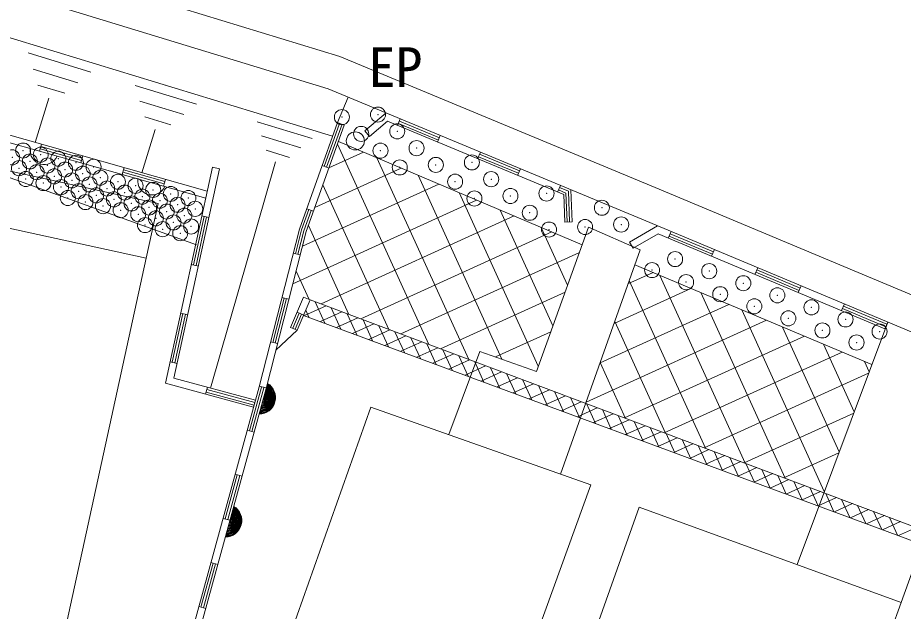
# Model space of a CAD drawing. Units: millimetres, scale not verified. Extents: x 0 to 420500, y 0 to 297000.
# Drawn here: x 98701 to 113398, y 185960 to 195809 of the extents above; entities that cross this region are included whole.
import ezdxf
from ezdxf.enums import TextEntityAlignment as Align

# ---------------------------------------------------------------- set-up
doc = ezdxf.new("R2010")
doc.units = ezdxf.units.MM
doc.header["$LTSCALE"] = 500
doc.header["$PDMODE"] = 32
doc.header["$PDSIZE"] = 250
doc.layers.add('周辺現況', color=8, linetype='Continuous', lineweight=18)
doc.styles.add('ＭＳ ゴシック', font='')
doc.styles.get('ＭＳ ゴシック').set_extended_font_data('MS Gothic')

msp = doc.modelspace()

# ---------------------------------------------------------------- linework, layer by layer
at = {"layer": '周辺現況'}
for p, q in [((98360.3, 195542.7), (103927.3, 193842.6)), ((98874.1, 195224.6), (99917.1, 194906.1)), ((98955.6, 194958), (99700.6, 194730.5)), ((99037.1, 194691.3), (99484, 194554.8)), ((100649.7, 194686.4), (101666.3, 194376)), ((99215.5, 194475.7), (98990.4, 193738.6)), ((104008.2, 194069.1), (104183.9, 194491.6)), ((100729.1, 194426.5), (101455.3, 194204.8)), ((100808.5, 194166.6), (101244.2, 194033.6)), ((104813.8, 194229.8), (104461.2, 193929.7)), ((102675.2, 194082.7), (103586.2, 193804.5)), ((103375.4, 192297.8), (104008.2, 194069.1)), ((104121.2, 194028.7), (103490.2, 192262.7)), ((104043.5, 194056.5), (103788, 193341.6)), ((104083.7, 194042.1), (103828.3, 193327.2)), ((104121.2, 194028.7), (104008.2, 194069.1)), ((104539, 193838.3), (104835.6, 194090.8)), ((104835.6, 194090.8), (107762.8, 192874.1)), ((105050.4, 194131.4), (105004.4, 194020.6)), ((105682.9, 193779.2), (105018.7, 194055.2)), ((105699.3, 193818.6), (105035.1, 194094.7)), ((98280.4, 193939.1), (101847.5, 192931.6)), ((100982.5, 193956.4), (100763, 193237.9)), ((104539, 193838.3), (104461.2, 193929.7)), ((98240.3, 193825.7), (100024.8, 193321.7)), ((102749, 193846.8), (103399.7, 193648)), ((105525.2, 190387.2), (104008.5, 193713.2)), ((104022.8, 193753.2), (108067.8, 192042)), ((105714.6, 193855.4), (105668.5, 193744.6)), ((99062.7, 193593.4), (99095.3, 193708.9)), ((99073.5, 193631.8), (99760.2, 193437.9)), ((99085.1, 193672.9), (99771.8, 193479)), ((102822.8, 193610.8), (103213.2, 193491.6)), ((104437.9, 193577.6), (103867, 193317.3)), ((106378.7, 193579.4), (106332.6, 193468.6)), ((101670.2, 192040.7), (97647.3, 193482.7)), ((99749.3, 193399.5), (99782, 193515)), ((102980.5, 193420.4), (101901.6, 189664.1)), ((106188.3, 190138.2), (104663.3, 193482.3)), ((107011.1, 193227.1), (106347, 193503.1)), ((107027.5, 193266.5), (106363.4, 193542.6)), ((97891.3, 193411.7), (101029.7, 192727.2)), ((100024.8, 193321.7), (101821.9, 192814.2)), ((100436, 193205.6), (100468.6, 193321.1)), ((100458.4, 193285), (101145, 193091.1)), ((101934, 193328.3), (101152.2, 189743.9)), ((101293.7, 189829.7), (102051.2, 193302.7)), ((101934, 193328.3), (102051.2, 193302.7)), ((105063.1, 193313.2), (103632.5, 192660.8)), ((103865.8, 193313.8), (103752.8, 193354.2)), ((107042.8, 193303.3), (106996.8, 193192.5)), ((100832.2, 191821.7), (94501.1, 193202.7)), ((100446.8, 193243.9), (101133.4, 193050)), ((101122.6, 193011.7), (101155.2, 193127.1)), ((106735.3, 190143.8), (105344.2, 193194.2)), ((105688.2, 193048.7), (103427.7, 192017.8)), ((104862.1, 190636.2), (103767.1, 193037.5)), ((107707, 193027.3), (107660.9, 192916.5)), ((107840.9, 192928.5), (107691.7, 192990.5)), ((107338.8, 190025.4), (106025.1, 192906.2)), ((107799.3, 192899.5), (107675.3, 192951)), ((107762.8, 192874.1), (107780.3, 192419.1)), ((107817.7, 192420.5), (107799.3, 192899.5)), ((107860.4, 192422.2), (107840.9, 192928.5)), ((107900.2, 192423.7), (107879.7, 192955.5)), ((100832.2, 191821.7), (101029.3, 192727.3)), ((106313.3, 192784.2), (103268.8, 191395.8)), ((103532.6, 192626.7), (103411.2, 192286.9)), ((103572.8, 192612.3), (103452.1, 192274.4)), ((103610.4, 192598.9), (103497.4, 192639.3)), ((107581.8, 190697.6), (106706, 192618.1)), ((101618.5, 191706.1), (101794.5, 192513.2)), ((101660.2, 191697), (101836.3, 192504.1)), ((101875.2, 192495.6), (101757.9, 192521.2)), ((106938.5, 192519.8), (103735.7, 191059.2)), ((107900.2, 192423.7), (107780.3, 192419.1)), ((102708.2, 189686.5), (103375.4, 192297.8)), ((103490.2, 192262.7), (102824.2, 189655.7)), ((103411.2, 192286.9), (103310.7, 191893.5)), ((103452.1, 192274.4), (103352.1, 191882.9)), ((104199, 190885.2), (103525.7, 192361.9)), ((107563.6, 192255.3), (104396.5, 190811.1)), ((108173.2, 192333.7), (107308.2, 189940.7)), ((107824.8, 191369.8), (107386.9, 192330.1)), ((109030.2, 191959.7), (108173.2, 192333.7)), ((108856.2, 192086.7), (109319.1, 192356.5)), ((109544, 192262.5), (109497.7, 192151.8)), ((108916.6, 191983.1), (109327.9, 192222.8)), ((109327.9, 192222.8), (113093.5, 190647.9)), ((110231.3, 191885.5), (109512.1, 192186.3)), ((110247.7, 191925), (109528.6, 192225.7)), ((109030.2, 191959.7), (107710.7, 188233.8)), ((108916.6, 191983.1), (108856.2, 192086.7)), ((110263.1, 191961.7), (110216.8, 191851)), ((99242.5, 184533.1), (100832.2, 191821.7)), ((103390.7, 191873.1), (103274.4, 191902.8)), ((108021.8, 191914.7), (105057.4, 190562.9)), ((101699.1, 191688.5), (101581.9, 191714.1)), ((108941.4, 191708.9), (112876, 190053.5)), ((110982.3, 191660.9), (110936, 191550.2)), ((103535.5, 191135.2), (103321.9, 191603.7)), ((108829.1, 191391.9), (109245.6, 191581)), ((110775.1, 188415.7), (109360, 191532.8)), ((111669.6, 191284), (110950.4, 191584.8)), ((111686.1, 191323.4), (110966.9, 191624.2)), ((110113.2, 188664.3), (108849.2, 191448.5)), ((111701.4, 191360.2), (111655.1, 191249.4)), ((107783.9, 191256.7), (105718.2, 190314.7)), ((108597.4, 190737.6), (109873.3, 191316.8)), ((111437.1, 188167.1), (110038.8, 191247.2)), ((103122.8, 191157.9), (102934.9, 190422.4)), ((103164.2, 191147.4), (102976.3, 190411.8)), ((103202.8, 191137.5), (103086.5, 191167.2)), ((103442.7, 191174.3), (103230.7, 190671.3)), ((103341.2, 190624.7), (103553.2, 191127.7)), ((103442.7, 191174.3), (103553.2, 191127.7)), ((103553.2, 191127.7), (116659.8, 186205.9)), ((103637.5, 191096.1), (103799.1, 190740.1)), ((103447.2, 190876.2), (103336.7, 190922.8)), ((103818, 191028.3), (103459.9, 190865.7)), ((103481.6, 190955.7), (103535.1, 190837.8)), ((104082.8, 190928.9), (103726.3, 190767)), ((103902.3, 190996.7), (104063.1, 190642.4)), ((108365.7, 190083.3), (110501.1, 191052.7)), ((112087.1, 187944.9), (110717.5, 190961.7)), ((112420.6, 191059.4), (112374.3, 190948.7)), ((113107.9, 190682.4), (112388.7, 190983.2)), ((113124.4, 190721.8), (112405.2, 191022.6)), ((101266.4, 190091.8), (101442.4, 190899)), ((101308.1, 190082.7), (101484.2, 190889.9)), ((101523.1, 190881.4), (101405.9, 190906.9)), ((103265.2, 190656.8), (103371.2, 190908.3)), ((103304.5, 190640.2), (103410.5, 190891.7)), ((103446.2, 190870.7), (116584.2, 186006.9)), ((104347.6, 190829.4), (103992.8, 190668.4)), ((104167.1, 190897.2), (104327.2, 190544.6)), ((104431.9, 190797.8), (104591.2, 190446.9)), ((108134, 189429), (111128.8, 190788.6)), ((103341.2, 190624.7), (102987, 190293)), ((103341.2, 190624.7), (103230.7, 190671.3)), ((104612.4, 190730), (104259.3, 190569.7)), ((104877.2, 190630.6), (104525.8, 190471.1)), ((104696.6, 190698.4), (104855.2, 190349.1)), ((109451.2, 188912.9), (108608.5, 190769)), ((112335.2, 188608), (111396.3, 190676.1)), ((111634.5, 186735.1), (113139.8, 190758.6)), ((113139.8, 190758.6), (113093.5, 190647.9)), ((105142, 190531.1), (104792.3, 190372.4)), ((104961.4, 190598.9), (105119.2, 190251.4)), ((105226.2, 190499.5), (105383.2, 190153.6)), ((107546.1, 190598.7), (106630.2, 190181.1)), ((108770.1, 189168.7), (111756.6, 190524.5)), ((103014.9, 190402), (102898.6, 190431.7)), ((105406.7, 190431.7), (105058.8, 190273.7)), ((105671.5, 190332.3), (105325.3, 190175.1)), ((105491, 190400.1), (105647.2, 190055.9)), ((112583.3, 189271.1), (112075.1, 190390.5)), ((105936.3, 190232.8), (105591.8, 190076.4)), ((105755.8, 190300.6), (105911.3, 189958.2)), ((106370.6, 190273.1), (105854.6, 188891.7)), ((106020.6, 190201.2), (106175.3, 189860.4)), ((107308.2, 189940.7), (106370.6, 190273.1)), ((109432.1, 188920.1), (112384.3, 190260.4)), ((101347, 190074.2), (101229.8, 190099.8)), ((106201.1, 190133.4), (105858.3, 189977.8)), ((106285.4, 190101.7), (106439.3, 189762.7)), ((108789.2, 189161.5), (108367.9, 190089.5)), ((112831.3, 189934.2), (112753.8, 190104.9)), ((106465.9, 190034), (106124.8, 189879.1)), ((106730.7, 189934.5), (106391.3, 189780.4)), ((106550.1, 190002.3), (106703.3, 189664.9)), ((106814.9, 189902.9), (106967.3, 189567.2)), ((110094, 188671.5), (112822.3, 189910.1)), ((113361.8, 186105.8), (114743.2, 189957.9)), ((101152.2, 189743.9), (102614.8, 189345.3)), ((102646.3, 189461), (101293.7, 189829.7)), ((106995.5, 189835.1), (106657.8, 189681.8)), ((107079.7, 189803.4), (107231.4, 189469.4)), ((102708.2, 189686.5), (100732.5, 182493.8)), ((102824.2, 189655.7), (100816.2, 182345.8)), ((101849.3, 189678.3), (101817.7, 189562.5)), ((102624.6, 189381.4), (101827.6, 189598.6)), ((102635.8, 189422.6), (101838.8, 189639.9)), ((102744.4, 189676.9), (102546.4, 188956.2)), ((102785.7, 189666), (102587.6, 188944.8)), ((102827, 189666.4), (102710.7, 189696.1)), ((102747, 189686.8), (102744.4, 189676.9)), ((102788.4, 189676.3), (102785.7, 189666)), ((107260.2, 189735.6), (106924.3, 189583.1)), ((107525, 189636.2), (107190.8, 189484.5)), ((107344.5, 189704), (107495.4, 189371.7)), ((107609.3, 189604.6), (107759.4, 189274)), ((102646.3, 189461), (102614.8, 189345.3)), ((107789.8, 189536.8), (107457.3, 189385.8)), ((107874.1, 189505.1), (108023.4, 189176.2)), ((102072.2, 182312.8), (104562.2, 189349.7)), ((104562.2, 189349.7), (108210.2, 188056.7)), ((108054.6, 189437.3), (107723.8, 189287.2)), ((108319.4, 189337.9), (107990.3, 189188.5)), ((108138.9, 189405.7), (108287.4, 189078.5)), ((108403.7, 189306.3), (108551.4, 188980.7)), ((108584.2, 189238.5), (108256.8, 189089.8)), ((108668.4, 189206.8), (108815.5, 188883)), ((110756, 188422.9), (112574.9, 189248.6)), ((108849, 189139), (108523.3, 188991.2)), ((109113.8, 189039.6), (108789.7, 188892.5)), ((108933.2, 189107.4), (109079.5, 188785.3)), ((109198, 189008), (109343.5, 188687.5)), ((102626.1, 188934.3), (102510.3, 188966.1)), ((109378.5, 188940.2), (109056.2, 188793.9)), ((109462.8, 188908.5), (109607.5, 188589.8)), ((109643.3, 188840.7), (109322.7, 188695.2)), ((109908.1, 188741.3), (109589.2, 188596.5)), ((109727.6, 188809.1), (109871.5, 188492)), ((110172.9, 188641.9), (109855.7, 188497.9)), ((109992.4, 188709.7), (110135.6, 188394.3)), ((110257.2, 188610.2), (110399.6, 188296.5)), ((111418, 188174.3), (112327.4, 188587.2)), ((110437.7, 188542.4), (110122.2, 188399.2)), ((110702.5, 188443), (110388.7, 188300.6)), ((110521.9, 188510.8), (110663.6, 188198.8)), ((110967.3, 188343.6), (110655.2, 188201.9)), ((110786.7, 188411.4), (110927.6, 188101.1)), ((111051.5, 188311.9), (111191.6, 188003.3)), ((102345.4, 188224.1), (102144.3, 187492)), ((102386.6, 188212.8), (102185.5, 187480.7)), ((102425, 188202.2), (102309.3, 188234)), ((111232, 188244.1), (110921.7, 188103.2)), ((111496.8, 188144.7), (111188.2, 188004.6)), ((111316.3, 188212.5), (111455.6, 187905.6)), ((108210.2, 188056.7), (105669.2, 181022.8)), ((111761.6, 188045.3), (111454.7, 187905.9)), ((111581.1, 188113.1), (111719.7, 187807.8)), ((111845.9, 188013.6), (111983.7, 187710.1)), ((112026.4, 187945.8), (111721.2, 187807.3)), ((112291.2, 187846.4), (111987.7, 187708.6)), ((112110.7, 187914.2), (112247.7, 187612.3)), ((109017.2, 187688.7), (106510.2, 180656.8)), ((109017.2, 187688.7), (113361.8, 186105.8)), ((112556, 187747), (112254.2, 187609.9)), ((112375.5, 187814.7), (112511.7, 187514.6)), ((112640.2, 187715.3), (112775.7, 187416.9)), ((112820.8, 187647.5), (112520.7, 187511.3)), ((113085.6, 187548.1), (112787.2, 187412.6)), ((112905, 187615.9), (113039.8, 187319.1)), ((102223.9, 187470.2), (102108.2, 187502)), ((113350.3, 187448.7), (113053.7, 187314)), ((113169.8, 187516.4), (113303.8, 187221.4)), ((113615.1, 187349.2), (113320.2, 187215.3)), ((101943.2, 186760), (101742.1, 186027.9)), ((101984.4, 186748.7), (101783.3, 186016.6)), ((102022.8, 186738.1), (101907.1, 186769.9)), ((112711.4, 184320.6), (113361.8, 186105.8)), ((101821.7, 186006.1), (101706, 186037.9))]:
    msp.add_line(p, q, dxfattribs=at)
for points in [[(116665.7, 189901.8), (109280.8, 192990.4), (104045.5, 195166.4), (94902.5, 197958.7), (84177.5, 200803.2)], [(116441.1, 189377.9), (109061.5, 192464.3), (103852.4, 194629.4), (94746.1, 197410.4), (84044.3, 200248.8)]]:
    msp.add_lwpolyline(points, dxfattribs=at)
msp.add_circle((104304.3, 193764.7), 150, dxfattribs=at)
for centre, radius, start, end in [((99141.8, 193606.8), 234.3, 172.65005, 335.80709), ((100926.3, 193102.7), 234.3, 172.6491, 335.8077), ((102704.6, 189506.1), 274.9, 270.62542, 59.00805), ((102707.1, 189505.5), 265.5, 270.62633, 59.00781), ((102710.4, 189504.6), 252.9, 270.62628, 59.00747), ((102714.5, 189503.5), 237.5, 270.62492, 59.00874), ((102717.4, 189502.7), 226.5, 270.62611, 59.00687), ((102721, 189501.7), 212.8, 270.62514, 59.00743), ((102725, 189500.6), 197.4, 270.6263, 59.00748), ((102729.8, 189499.3), 179.2, 270.62422, 59.00849), ((102733.3, 189498.4), 166, 270.62818, 59.00717), ((102737.3, 189497.3), 150.6, 270.62739, 59.00797), ((102741.2, 189496.2), 135.8, 270.62536, 59.00798), ((102745.3, 189495.1), 120.4, 270.62582, 59.0096), ((102749.6, 189493.9), 103.9, 270.625, 59.00831), ((102754.1, 189492.7), 86.9, 270.62653, 59.00419), ((102758.4, 189491.5), 70.4, 270.62411, 59.01186), ((102762.6, 189490.4), 54.4, 270.62177, 59.01494), ((102767.9, 189489), 34.1, 270.62642, 59.00876), ((102772.1, 189487.8), 18.1, 270.62145, 59.01526), ((102145.1, 187466), 274.9, 270.44878, 58.83141), ((102147.5, 187465.3), 265.5, 270.44969, 58.83117), ((102150.8, 187464.4), 252.9, 270.44965, 58.83083), ((102154.9, 187463.3), 237.5, 270.44903, 58.83136), ((102157.8, 187462.5), 226.5, 270.44902, 58.83184), ((102161.4, 187461.5), 212.8, 270.44851, 58.83079), ((102165.4, 187460.4), 197.4, 270.44966, 58.83084), ((102170.2, 187459.1), 179.2, 270.44818, 58.83202), ((102173.7, 187458.2), 166, 270.44983, 58.83141), ((102177.7, 187457), 150.6, 270.44921, 58.83113), ((102181.6, 187456), 135.8, 270.44872, 58.83134), ((102185.7, 187454.9), 120.4, 270.44918, 58.83296), ((102190, 187453.7), 103.9, 270.44836, 58.83167), ((102194.5, 187452.4), 86.9, 270.44989, 58.82755), ((102198.8, 187451.3), 70.4, 270.45223, 58.83046), ((102203, 187450.1), 54.4, 270.45129, 58.83214), ((102208.3, 187448.6), 34.1, 270.44978, 58.83213), ((102212.5, 187447.5), 18.1, 270.44481, 58.83863)]:
    msp.add_arc(centre, radius, start, end, dxfattribs=at)
for p in [(104679.6, 194201.6), (104081.1, 194159.9), (104401.2, 193881.5), (104999.7, 193923.2), (98790.3, 193604.5), (104721.3, 193603), (105319.9, 193644.7), (98610.4, 193492.1), (99082.6, 193537.1), (99374.9, 193469.6), (98722.8, 193312.2), (98902.7, 193424.7), (99195, 193357.2), (99667.2, 193402.1), (99959.6, 193334.7), (105041.4, 193324.6), (105640, 193366.3), (106238.5, 193408), (99015.1, 193244.8), (99307.5, 193177.3), (99487.4, 193289.7), (99779.7, 193222.2), (100072, 193154.8), (98835.3, 193132.3), (99127.6, 193064.9), (99599.8, 193109.8), (99892.1, 193042.3), (100364.3, 193087.3), (100656.6, 193019.8), (105960.1, 193087.9), (106558.7, 193129.6), (99419.9, 192997.4), (99712.2, 192929.9), (100004.5, 192862.5), (100184.4, 192974.9), (100476.7, 192907.4), (100948.9, 192952.3), (101241.2, 192884.9), (107477.3, 192892.8), (99532.3, 192817.5), (99824.6, 192750), (100296.8, 192795), (100589.1, 192727.5), (100769, 192839.9), (101061.3, 192772.5), (101353.7, 192705), (101533.5, 192817.4), (106280.2, 192809.5), (106878.8, 192851.1), (100116.9, 192682.6), (100409.2, 192615.1), (100881.4, 192660), (101173.8, 192592.6), (101646, 192637.5), (107198.9, 192572.7), (108396, 192656.1), (100701.6, 192547.6), (100993.9, 192480.1), (101286.2, 192412.7), (101466.1, 192525.1), (100814, 192367.7), (101106.3, 192300.2), (101578.5, 192345.2), (107519, 192294.3), (108117.6, 192336), (108716.1, 192377.7), (101398.6, 192232.8), (109611.6, 191804.1), (109228.7, 191621.4), (110177.2, 191603.8), (109794.2, 191421.1), (110742.8, 191403.5), (110359.8, 191220.8), (111308.3, 191203.2), (110925.4, 191020.5), (111873.9, 191002.9), (111491, 190820.2), (112439.5, 190802.6), (112056.6, 190619.9), (113005.1, 190602.3), (112622.1, 190419.7)]:
    msp.add_point(p, dxfattribs=at)

# ---------------------------------------------------------------- texts
at = {"layer": '周辺現況', "color": 7, "style": 'ＭＳ ゴシック'}
msp.add_text('EP', height=659.8, dxfattribs=at).set_placement((104970.4, 194988.9), align=Align.MIDDLE_CENTER)

doc.saveas('drawing.dxf')
